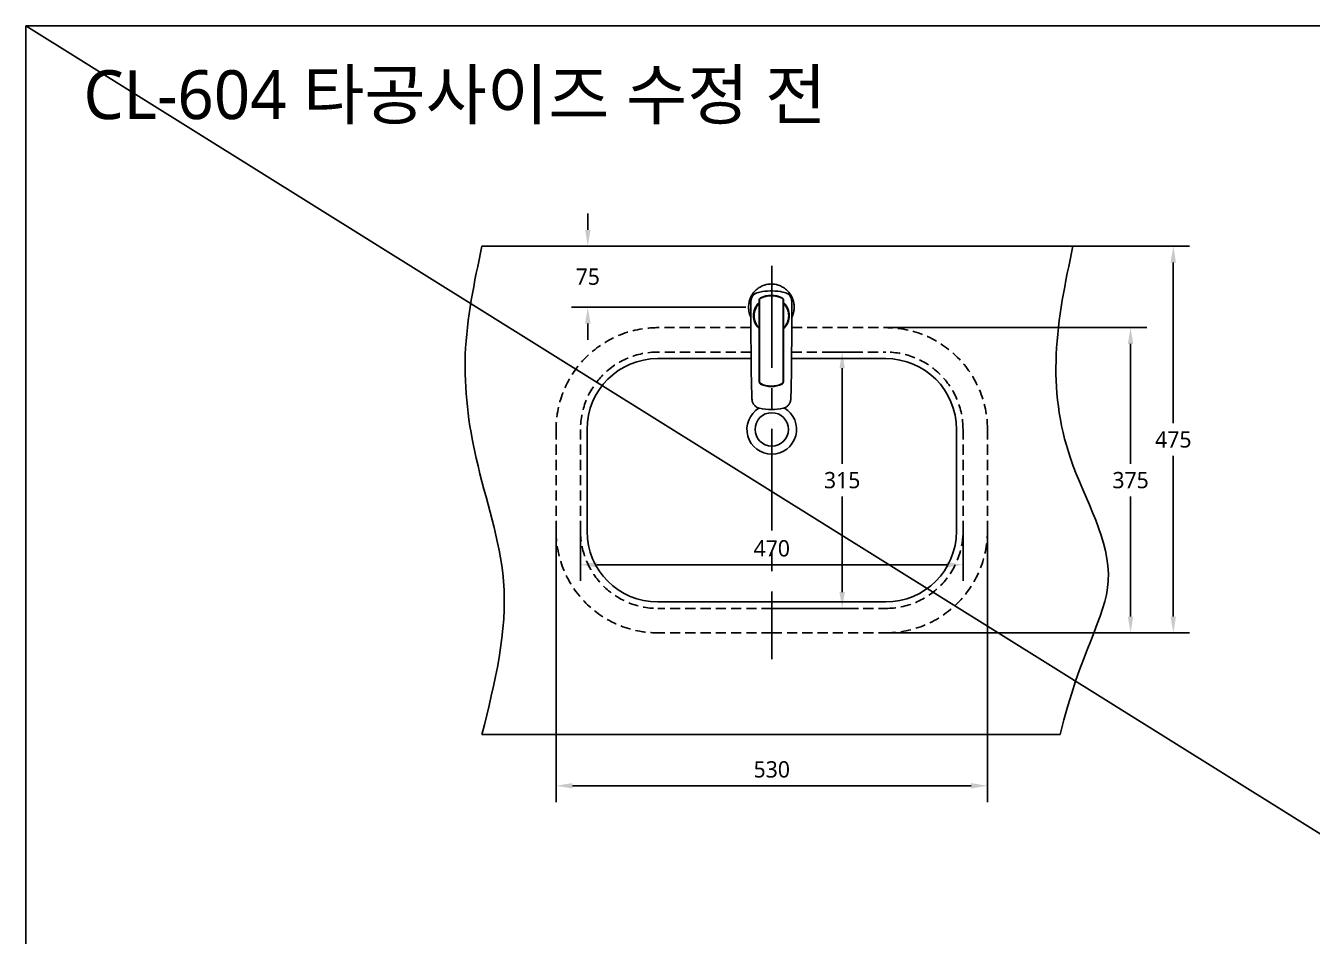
# Model space of a CAD drawing. Extents: x 283 to 7722, y -137 to 2100.
# Drawn here: x 283 to 1864, y 981 to 2100 of the extents above; entities that cross this region are included whole.
import ezdxf

# ---------------------------------------------------------------- set-up
doc = ezdxf.new("R2010")
doc.units = 0
doc.header["$LTSCALE"] = 50
doc.header["$MEASUREMENT"] = 0
doc.linetypes.add('CENTER', pattern=[2, 1.25, -0.25, 0.25, -0.25])
doc.linetypes.add('HIDDEN', pattern=[0.375, 0.25, -0.125])
doc.layers.get('0').update_dxf_attribs({"linetype": 'CONTINUOUS'})
doc.layers.get('DEFPOINTS').update_dxf_attribs({"linetype": 'CONTINUOUS'})
for name, color, linetype in [('1', 1, 'CENTER'), ('2', 2, 'HIDDEN'), ('3', 3, 'CONTINUOUS'), ('5', 5, 'CONTINUOUS'), ('CENTER', 2, 'CENTER'), ('SA-DOOR', 4, 'CONTINUOUS')]:
    doc.layers.add(name, color=color, linetype=linetype)
doc.styles.add('GHS', font='txt.shx', dxfattribs={"bigfont": 'ghs.shx'})
doc.styles.get("Standard").update_dxf_attribs({"font": 'NanumGothic.ttf'})
doc.dimstyles.get("Standard").update_dxf_attribs({"dimtxt": 2.5, "dimasz": 2, "dimexe": 2, "dimexo": 1, "dimgap": 2, "dimtad": 1, "dimdec": 0, "dimlfac": 10, "dimrnd": 1, "dimzin": 0, "dimdsep": 46, "dimtxsty": 'Standard', "dimcen": 0, "dimclrd": 7, "dimclre": 7, "dimclrt": 2, "dimadec": 0, "dimazin": 0, "dimtfac": 1, "dimtdec": 0, "dimtofl": 0, "dimtmove": 0, "dimatfit": 3, "dimfxl": 0, "dimtolj": 1, "dimtzin": 0, "dimarcsym": 0})

# ---------------------------------------------------------------- blocks, each defined once
blk = doc.blocks.new('*D8')
at = {"color": 3, "lineweight": -2}
for p, q in [((973.9, 1849.1), (973.9, 1869.1)), ((1011.1, 1829.1), (953.9, 1829.1)), ((1168.1, 1754.1), (953.9, 1754.1)), ((973.9, 1734.1), (973.9, 1714.1))]:
    blk.add_line(p, q, dxfattribs=at)
at = {"color": 3}
for points in [[(970.6, 1849.1), (977.3, 1849.1), (973.9, 1829.1)], [(970.6, 1734.1), (977.3, 1734.1), (973.9, 1754.1)]]:
    blk.add_solid(points, dxfattribs=at)
at = {"layer": 'DEFPOINTS', "color": 0}
for p in [(973.9, 1829.1), (1011.1, 1829.1), (1168.1, 1754.1)]:
    blk.add_point(p, dxfattribs=at)
at = {"color": 2, "insert": (973.9, 1791.6), "char_height": 20, "attachment_point": 5}
blk.add_mtext('\\A1;75', dxfattribs=at)
blk = doc.blocks.new('*D16')
at = {"color": 3, "lineweight": -2}
for p, q in [((935, 1479.1), (935, 1146.2)), ((1465, 1479.1), (1465, 1146.2)), ((955, 1166.2), (1445, 1166.2))]:
    blk.add_line(p, q, dxfattribs=at)
at = {"color": 3}
for points in [[(955, 1169.5), (955, 1162.8), (935, 1166.2)], [(1445, 1169.5), (1445, 1162.8), (1465, 1166.2)]]:
    blk.add_solid(points, dxfattribs=at)
at = {"layer": 'DEFPOINTS', "color": 0}
for p in [(935, 1479.1), (1465, 1479.1), (1465, 1166.2)]:
    blk.add_point(p, dxfattribs=at)
at = {"color": 2, "insert": (1200, 1186.2), "char_height": 20, "attachment_point": 5}
blk.add_mtext('\\A1;530', dxfattribs=at)
blk = doc.blocks.new('*D17')
at = {"color": 3, "lineweight": -2}
for p, q in [((965, 1479.1), (965, 1417.8)), ((1435, 1479.1), (1435, 1417.8)), ((985, 1437.8), (1415, 1437.8))]:
    blk.add_line(p, q, dxfattribs=at)
at = {"color": 3}
for points in [[(985, 1441.1), (985, 1434.4), (965, 1437.8)], [(1415, 1441.1), (1415, 1434.4), (1435, 1437.8)]]:
    blk.add_solid(points, dxfattribs=at)
at = {"layer": 'DEFPOINTS', "color": 0}
for p in [(965, 1479.1), (1435, 1479.1), (1435, 1437.8)]:
    blk.add_point(p, dxfattribs=at)
at = {"color": 2, "insert": (1200, 1457.8), "char_height": 20, "attachment_point": 5}
blk.add_mtext('\\A1;470', dxfattribs=at)
blk = doc.blocks.new('*D18')
at = {"color": 3, "lineweight": -2}
for p, q in [((1270, 1699.1), (1306.5, 1699.1)), ((1286.5, 1679.1), (1286.5, 1561.6)), ((1286.5, 1404.1), (1286.5, 1521.6)), ((1200, 1384.1), (1306.5, 1384.1))]:
    blk.add_line(p, q, dxfattribs=at)
at = {"color": 3}
for points in [[(1283.2, 1679.1), (1289.8, 1679.1), (1286.5, 1699.1)], [(1283.2, 1404.1), (1289.8, 1404.1), (1286.5, 1384.1)]]:
    blk.add_solid(points, dxfattribs=at)
at = {"layer": 'DEFPOINTS', "color": 0}
for p in [(1270, 1699.1), (1200, 1384.1), (1286.5, 1384.1)]:
    blk.add_point(p, dxfattribs=at)
at = {"color": 2, "insert": (1286.5, 1541.6), "char_height": 20, "attachment_point": 5}
blk.add_mtext('\\A1;315', dxfattribs=at)
blk = doc.blocks.new('*D20')
at = {"color": 3, "lineweight": -2}
for p, q in [((1340, 1729.1), (1660.9, 1729.1)), ((1640.9, 1709.1), (1640.9, 1561.6)), ((1640.9, 1374.1), (1640.9, 1521.6)), ((1340, 1354.1), (1660.9, 1354.1))]:
    blk.add_line(p, q, dxfattribs=at)
at = {"color": 3}
for points in [[(1637.5, 1709.1), (1644.2, 1709.1), (1640.9, 1729.1)], [(1637.5, 1374.1), (1644.2, 1374.1), (1640.9, 1354.1)]]:
    blk.add_solid(points, dxfattribs=at)
at = {"layer": 'DEFPOINTS', "color": 0}
for p in [(1340, 1729.1), (1340, 1354.1), (1640.9, 1354.1)]:
    blk.add_point(p, dxfattribs=at)
at = {"color": 2, "insert": (1640.9, 1541.6), "char_height": 20, "attachment_point": 5}
blk.add_mtext('\\A1;375', dxfattribs=at)
blk = doc.blocks.new('*D23')
at = {"color": 3, "lineweight": -2}
for p, q in [((1570, 1829.1), (1713.4, 1829.1)), ((1693.4, 1809.1), (1693.4, 1611.6)), ((1693.4, 1374.1), (1693.4, 1571.6)), ((1340, 1354.1), (1713.4, 1354.1))]:
    blk.add_line(p, q, dxfattribs=at)
at = {"color": 3}
for points in [[(1690, 1809.1), (1696.7, 1809.1), (1693.4, 1829.1)], [(1690, 1374.1), (1696.7, 1374.1), (1693.4, 1354.1)]]:
    blk.add_solid(points, dxfattribs=at)
at = {"layer": 'DEFPOINTS', "color": 0}
for p in [(1570, 1829.1), (1340, 1354.1), (1693.4, 1354.1)]:
    blk.add_point(p, dxfattribs=at)
at = {"color": 2, "insert": (1693.4, 1591.6), "char_height": 20, "attachment_point": 5}
blk.add_mtext('\\A1;475', dxfattribs=at)

msp = doc.modelspace()

# ---------------------------------------------------------------- linework, layer by layer
for p, q in [((283.25589, 2100), (3867, -137.42071)), ((1174.7151, 1691.07575), (1060, 1691.07575)), ((1224.26271, 1691.07575), (1340, 1691.07575)), ((973, 1604.07575), (973, 1541.57575)), ((1427, 1604.07575), (1427, 1541.57575)), ((973, 1479.07575), (973, 1541.57575)), ((1427, 1479.07575), (1427, 1541.57575)), ((1200, 1392.07575), (1060, 1392.07575)), ((1200, 1392.07575), (1340, 1392.07575))]:
    msp.add_line(p, q)
for centre, start, end in [((1060, 1604.07575), 90, 180), ((1340, 1604.07575), 0, 90), ((1060, 1479.07575), 180, 270), ((1340, 1479.07575), 270, 0)]:
    msp.add_arc(centre, 87, start, end)
at = {"layer": '1', "color": 7, "linetype": 'Continuous'}
for p, q in [((1184.4889, 1762.99155), (1184.4889, 1763.03518)), ((1184.4889, 1662.51015), (1184.4889, 1762.99155)), ((1184.9889, 1762.98282), (1184.9889, 1662.50142)), ((1186.16048, 1765.72462), (1186.16048, 1765.68099)), ((1212.81731, 1765.68099), (1212.81731, 1765.72462)), ((1213.9889, 1662.50142), (1213.9889, 1762.98282)), ((1214.4889, 1763.03518), (1214.4889, 1762.99155)), ((1214.4889, 1762.99155), (1214.4889, 1662.51015)), ((1178.1889, 1744.36976), (1178.1889, 1744.19545)), ((1178.1889, 1744.02114), (1178.1889, 1743.71609)), ((1220.7889, 1744.19545), (1220.7889, 1744.36976)), ((1220.7889, 1743.71609), (1220.7889, 1744.02114))]:
    msp.add_line(p, q, dxfattribs=at)
for centre, major_axis, ratio, start_param, end_param in [((1199.4889, 1744.02114), (-21.3, 0), 0.996195, 5.4937619843, 6.2831853072), ((1199.4889, 1743.71609), (-21.3, 0), 0.996195, 5.4937619843, 6.2831853072), ((1187.4889, 1763.03518), (3, 0), 0.999848, 2.0295203772, 3.1415926536), ((1187.4889, 1762.99155), (-3, 0), 0.999848, 5.1711130308, 6.2831853072), ((1184.9889, 1762.99155), (0.5, 0), 0.017452, 3.1415926536, 4.7123889804), ((1187.4889, 1762.98282), (2.5, 0), 0.999848, 2.0295203772, 3.1415926536), ((1199.4889, 1738.74052), (30.1, 0), 0.999848, 1.1120722764, 2.0295203772), ((1199.4889, 1738.69689), (-30.1, 0), 0.999848, 4.25366493, 5.1711130308), ((1186.38189, 1765.23275), (-0.22138, 0.44832), 0.007728, 0.0156492517, 1.5864455785), ((1199.4889, 1738.68817), (29.6, 0), 0.999848, 1.1120722764, 2.0295203772), ((1212.59591, 1765.23275), (0.22138, 0.44832), 0.007728, 4.6967397287, 6.2675360555), ((1211.4889, 1762.98282), (2.5, 0), 0.999848, 0, 1.1120722764), ((1211.4889, 1763.03518), (3, 0), 0.999848, 0, 1.1120722764), ((1211.4889, 1762.99155), (-3, 0), 0.999848, 3.1415926536, 4.25366493), ((1213.9889, 1762.99155), (0.5, 0), 0.017452, 4.7123889804, 6.2831853072), ((1199.4889, 1743.71609), (-21.3, 0), 0.996195, 2.3520711434, 3.9310159553), ((1199.4889, 1744.02114), (-21.3, 0), 0.996195, 3.1415926325, 3.9116755375), ((1199.4889, 1744.51768), (-21.4, 0), 0.996167, 6.2604087729, 6.2831853072), ((1199.4889, 1744.51768), (-21.4, 0), 0.996167, 0, 0.1433351484), ((1199.4889, 1744.19545), (-21.3, 0), 0.996195, 5.8189168335, 6.2831853072), ((1199.4889, 1744.36976), (-21.3, 0), 0.996195, 6.0155608798, 6.2831853072), ((1199.4889, 1743.71609), (-21.3, 0), 0.996195, 0, 0.7895214891), ((1199.4889, 1744.19545), (-21.3, 0), 0.996195, 3.1415926325, 3.4862842697), ((1199.4889, 1744.36976), (-21.3, 0), 0.996195, 3.1415926325, 3.4531993677), ((1199.4889, 1744.51768), (21.5, 0), 0.996167, 6.0138918981, 6.2831853072), ((1199.4889, 1744.51768), (-21.4, 0), 0.996167, 2.9982575117, 3.2607768367), ((1187.4889, 1662.51015), (-3, 0), 0.999848, 0, 1.1120722764), ((1184.9889, 1662.51015), (0.5, 0), 0.017452, 3.1415926536, 4.7123889804), ((1187.4889, 1662.50142), (2.5, 0), 0.999848, 3.1415926536, 4.25366493), ((1186.38189, 1660.26894), (0.22138, 0.44832), 0.007728, 3.1259434019, 4.6967397287), ((1199.4889, 1686.79607), (29.6, 0), 0.999848, 4.25366493, 5.1711130308), ((1211.4889, 1662.50142), (2.5, 0), 0.999848, 5.1711130308, 6.2831853072), ((1212.59591, 1660.26894), (-0.22138, 0.44832), 0.007728, 1.5864455785, 3.1572419053), ((1211.4889, 1662.51015), (-3, 0), 0.999848, 2.0295203772, 3.1415926536), ((1213.9889, 1662.51015), (0.5, 0), 0.017452, 4.7123889804, 6.2831853072), ((1199.4889, 1686.8048), (-30.1, 0), 0.999848, 1.1120722764, 2.0295203772)]:
    msp.add_ellipse(centre, major_axis=major_axis, ratio=ratio, start_param=start_param, end_param=end_param, dxfattribs=at)
for points, knots in [([(1174.25574, 1741.76436), (1174.19419, 1741.89488), (1173.75327, 1742.84835), (1173.0276, 1744.67297), (1172.38722, 1746.86539), (1171.99934, 1748.65641), (1171.6961, 1750.46846), (1171.38981, 1753.68454), (1171.56753, 1757.4174), (1172.28593, 1761.10187), (1173.36298, 1764.71667), (1175.37521, 1769.03427), (1178.79252, 1773.66973), (1183.09891, 1777.54515), (1187.29183, 1779.98175), (1190.45156, 1781.20529), (1192.30619, 1781.75985), (1195.12926, 1782.44462), (1197.55129, 1782.70231), (1199.4889, 1782.70231)], [0, 0, 0, 0, 0.0079032457, 0.0575080856, 0.1071129256, 0.1319153456, 0.1567177655, 0.2063226055, 0.3055322854, 0.3551371254, 0.4047419654, 0.5039516453, 0.6031613252, 0.7023710051, 0.801580685, 0.851185525, 0.875987945, 0.900790365, 1, 1, 1, 1]), ([(1174.44663, 1761.10853), (1174.48287, 1763.43175), (1175.03231, 1765.73759), (1177.53839, 1769.66118), (1179.46756, 1771.13898), (1181.72002, 1771.77669)], [0, 0, 0, 0, 0.5, 0.5, 1, 1, 1, 1]), ([(1199.40227, 1774.22727), (1198.90515, 1774.22749), (1198.40804, 1774.22199), (1193.68407, 1774.11519), (1189.46661, 1773.6049), (1184.12458, 1772.42023), (1182.91739, 1772.11569), (1181.72002, 1771.77669)], [0, 0, 0, 0, 0.0832697347, 0.0832697347, 0.7914920611, 0.7914920611, 1, 1, 1, 1]), ([(1224.72205, 1741.76435), (1224.78361, 1741.89487), (1225.22453, 1742.84834), (1225.9502, 1744.67296), (1226.59058, 1746.86539), (1226.97846, 1748.6564), (1227.28171, 1750.46845), (1227.58799, 1753.68453), (1227.41027, 1757.4174), (1226.69186, 1761.10186), (1225.61483, 1764.71667), (1223.60259, 1769.03426), (1220.18528, 1773.66972), (1215.8789, 1777.54514), (1211.68597, 1779.98174), (1208.52624, 1781.20529), (1206.67161, 1781.75985), (1203.84853, 1782.44462), (1201.42651, 1782.70231), (1199.4889, 1782.70231)], [0, 0, 0, 0, 0.0079032457, 0.0575080856, 0.1071129256, 0.1319153456, 0.1567177655, 0.2063226055, 0.3055322854, 0.3551371254, 0.4047419654, 0.5039516453, 0.6031613252, 0.7023710051, 0.801580685, 0.851185525, 0.875987945, 0.900790365, 1, 1, 1, 1]), ([(1199.57554, 1774.22727), (1200.07265, 1774.22749), (1200.56977, 1774.22199), (1205.29373, 1774.11519), (1209.5112, 1773.6049), (1214.85323, 1772.42023), (1216.06042, 1772.11569), (1217.25778, 1771.77669)], [0, 0, 0, 0, 0.0832697301, 0.0832697301, 0.7914920601, 0.7914920601, 1, 1, 1, 1]), ([(1217.25778, 1771.77669), (1219.51075, 1771.13883), (1221.45541, 1769.64046), (1223.94073, 1765.74071), (1224.49495, 1763.43066), (1224.53117, 1761.10853)], [0, 0, 0, 0, 0.5, 0.5, 1, 1, 1, 1]), ([(1174.73805, 1696.76444), (1174.69801, 1698.38803), (1174.49403, 1707.2027), (1174.25601, 1723.21666), (1174.22916, 1743.0421), (1174.36179, 1755.672), (1174.44663, 1761.10852)], [0, 0, 0, 0, 0.0757276378, 0.4111013698, 0.7464751018, 1, 1, 1, 1]), ([(1184.46455, 1727.83462), (1184.28423, 1728.0021), (1182.03837, 1730.16207), (1178.66833, 1735.25214), (1176.89919, 1743.84349), (1178.66833, 1752.43484), (1182.03796, 1757.5243), (1184.2832, 1759.68387), (1184.46297, 1759.85088)], [0, 0, 0, 0, 0.0205573878, 0.2602936828, 0.500029981, 0.7397662792, 0.9795025743, 1, 1, 1, 1]), ([(1184.49525, 1759.23311), (1183.08146, 1757.86158), (1179.52326, 1753.32466), (1176.98289, 1743.88729), (1179.35726, 1735.0713), (1182.32936, 1730.91514), (1183.21115, 1729.89771)], [0, 0, 0, 0, 0.1822338912, 0.5288018467, 0.8753698073, 1, 1, 1, 1]), ([(1214.39068, 1728.44435), (1214.61781, 1728.66263), (1218.64752, 1732.71737), (1222.76228, 1742.94669), (1219.15504, 1753.99427), (1215.42847, 1758.31018), (1214.51845, 1759.19445)], [0, 0, 0, 0, 0.0276047619, 0.5005743768, 0.8884228338, 1, 1, 1, 1]), ([(1214.51484, 1759.85088), (1214.6946, 1759.68388), (1216.93984, 1757.5243), (1220.30947, 1752.43484), (1222.07861, 1743.84349), (1220.30947, 1735.25214), (1216.93944, 1730.16207), (1214.69357, 1728.0021), (1214.51326, 1727.83462)], [0, 0, 0, 0, 0.020497447, 0.260233742, 0.4999700402, 0.7397063384, 0.9794426335, 1, 1, 1, 1]), ([(1224.53117, 1761.10852), (1224.616, 1755.672), (1224.74863, 1743.0421), (1224.72179, 1723.21666), (1224.48377, 1707.2027), (1224.27979, 1698.38803), (1224.23975, 1696.76444)], [0, 0, 0, 0, 0.2535248982, 0.5888986302, 0.9242723622, 1, 1, 1, 1]), ([(1174.6319, 1684.67446), (1174.62203, 1685.68203), (1174.63785, 1687.69735), (1174.68548, 1689.71202), (1174.72938, 1691.72678), (1174.76954, 1693.74164), (1174.7629, 1695.75713), (1174.73805, 1696.76444)], [0, 0, 0, 0, 0.25, 0.5, 0.5, 0.75, 1, 1, 1, 1]), ([(1224.23975, 1696.76444), (1224.2149, 1695.75713), (1224.20826, 1693.74164), (1224.24843, 1691.72678), (1224.29233, 1689.71202), (1224.33996, 1687.69735), (1224.35577, 1685.68203), (1224.3459, 1684.67446)], [0, 0, 0, 0, 0.25, 0.5, 0.5, 0.75, 1, 1, 1, 1]), ([(1175.63803, 1641.50601), (1175.4229, 1647.34736), (1175.01453, 1660.37856), (1174.73978, 1674.77097), (1174.64518, 1683.31837), (1174.6319, 1684.67446)], [0, 0, 0, 0, 0.4061200197, 0.9057784797, 1, 1, 1, 1]), ([(1224.3459, 1684.67446), (1224.33262, 1683.31837), (1224.23803, 1674.77097), (1223.96326, 1660.37856), (1223.55491, 1647.34736), (1223.33977, 1641.50601)], [0, 0, 0, 0, 0.0942215203, 0.5938799803, 1, 1, 1, 1]), ([(1184.95174, 1629.9741), (1184.62702, 1630.04722), (1183.98383, 1630.22104), (1182.73222, 1630.67766), (1181.25095, 1631.44757), (1179.65794, 1632.65993), (1178.29034, 1634.11959), (1177.1793, 1635.78105), (1176.34824, 1637.59742), (1175.81403, 1639.52116), (1175.66245, 1640.84313), (1175.63804, 1641.50596)], [0, 0, 0, 0, 0.0624998655, 0.1250000708, 0.2500004815, 0.3750008921, 0.5000013027, 0.6250017134, 0.750002124, 0.8750025346, 1, 1, 1, 1]), ([(1223.33977, 1641.50598), (1223.31535, 1640.84315), (1223.16378, 1639.52117), (1222.62956, 1637.59742), (1221.79851, 1635.78105), (1220.68747, 1634.11959), (1219.31986, 1632.65993), (1217.72684, 1631.44757), (1216.24558, 1630.67766), (1214.99397, 1630.22104), (1214.35078, 1630.04722), (1214.02606, 1629.9741)], [0, 0, 0, 0, 0.1249984036, 0.2499986802, 0.3749989568, 0.4999992334, 0.62499951, 0.7499997866, 0.8750000632, 0.9375002015, 1, 1, 1, 1])]:
    msp.add_open_spline(points, degree=3, knots=knots, dxfattribs=at)
for points in [[(1199.4889, 1628.35373), (1194.58251, 1628.35373), (1189.73711, 1628.8967), (1184.95174, 1629.9741)], [(1214.02606, 1629.9741), (1209.24068, 1628.8967), (1204.39529, 1628.35373), (1199.4889, 1628.35373)]]:
    msp.add_open_spline(points, degree=3, dxfattribs=at)
at = {"layer": '2'}
for p, q in [((1174.26784, 1729.07575), (1060, 1729.07575)), ((1224.70997, 1729.07575), (1340, 1729.07575)), ((1174.68271, 1699.07575), (1060, 1699.07575)), ((1224.29508, 1699.07575), (1340, 1699.07575)), ((935, 1604.07575), (935, 1541.57575)), ((965, 1604.07575), (965, 1541.57575)), ((1435, 1604.07575), (1435, 1541.57575)), ((1465, 1604.07575), (1465, 1541.57575)), ((935, 1479.07575), (935, 1541.57575)), ((965, 1479.07575), (965, 1541.57575)), ((1435, 1479.07575), (1435, 1541.57575)), ((1465, 1479.07575), (1465, 1541.57575)), ((1200, 1384.07575), (1060, 1384.07575)), ((1200, 1384.07575), (1340, 1384.07575)), ((1200, 1354.07575), (1060, 1354.07575)), ((1200, 1354.07575), (1340, 1354.07575))]:
    msp.add_line(p, q, dxfattribs=at)
for centre, radius, start, end in [((1060, 1604.07575), 125, 90, 180), ((1340, 1604.07575), 125, 0, 90), ((1060, 1604.07575), 95, 90, 180), ((1340, 1604.07575), 95, 0, 90), ((1060, 1479.07575), 125, 180, 270), ((1060, 1479.07575), 95, 180, 270), ((1340, 1479.07575), 95, 270, 0), ((1340, 1479.07575), 125, 270, 0)]:
    msp.add_arc(centre, radius, start, end, dxfattribs=at)
at = {"layer": '3', "color": 7}
for radius, start, end in [(30.5, 121.18700236, 270), (30.5, 270, 59.60692586), (20.5, 90, 270), (20.5, 270, 90)]:
    msp.add_arc((1200, 1604.07575), radius, start, end, dxfattribs=at)
at = {"layer": '5'}
for p, q in [((843.86365, 1829.14283), (1570, 1829.14283)), ((843.86365, 1229.14283), (1554.30618, 1229.14283))]:
    msp.add_line(p, q, dxfattribs=at)
msp.add_spline([(843.86365, 1829.14283), (823.40511, 1695.91439), (836.81359, 1568.5848), (870.33481, 1417.79976), (843.86365, 1229.14283)], degree=3, dxfattribs=at)
msp.add_open_spline([(1570, 1829.14283), (1560.74071, 1784.82617), (1542.68625, 1698.41426), (1558.20415, 1559.5356), (1645.78791, 1420.37092), (1578.59117, 1329.82705), (1554.30618, 1229.14283)], degree=3, knots=[0, 0, 0, 0, 13.4790096988, 26.2823736359, 41.7289914298, 55.8471450246, 55.8471450246, 55.8471450246, 55.8471450246], dxfattribs=at)
at = {"layer": 'CENTER', "color": 1, "linetype": 'CENTER', "ltscale": 2}
msp.add_line((1200, 1804.88885), (1200, 1321.605), dxfattribs=at)
at = {"layer": 'SA-DOOR', "color": 7}
msp.add_lwpolyline([(283.25589, 2100), (3867, 2100), (3867, -137.42071), (283.25589, -137.42071)], close=True, dxfattribs=at)

# ---------------------------------------------------------------- texts
at = {"insert": (354.17596, 2045.27793), "char_height": 60, "width": 1075.4618718, "attachment_point": 1, "style": 'GHS'}
msp.add_mtext('{\\fNanumGothic|b0|i0|c0|p50;CL-604\\fNanumGothic|b0|i0|c129|p50; 타공사이즈 수정 전}', dxfattribs=at)

# ---------------------------------------------------------------- dimensions: what is measured, and where the dimension line sits
dim = msp.add_linear_dim(base=(973.92068, 1829.14283), p1=(1168.05176, 1754.14283), p2=(1011.11036, 1829.14283), angle=90, dimstyle='Standard', override={"dimtxt": 20, "dimasz": 20, "dimexe": 20, "dimexo": 0, "dimgap": 10, "dimtih": 1, "dimtoh": 1, "dimdec": 4, "dimlfac": 1, "dimzin": 8, "dimclrd": 3, "dimclre": 3, "dimtdec": 4, "dimarcsym": 1})
dim.commit()
dim.dimension.update_dxf_attribs({"geometry": '*D8', "text_midpoint": (973.92068, 1791.64283), "dimtype": 160})
for base, p1, p2, picture, middle in [((1693.35681, 1354.07575), (1570, 1829.14283), (1340, 1354.07575), '*D23', (1693.35681, 1591.60929)), ((1640.85863, 1354.07575), (1340, 1729.07575), (1340, 1354.07575), '*D20', (1640.85863, 1541.57575)), ((1286.49586, 1384.07575), (1270, 1699.07575), (1200, 1384.07575), '*D18', (1286.49586, 1541.57575))]:
    dim = msp.add_linear_dim(base=base, p1=p1, p2=p2, angle=90, dimstyle='Standard', override={"dimtxt": 20, "dimasz": 20, "dimexe": 20, "dimexo": 0, "dimgap": 10, "dimtih": 1, "dimtoh": 1, "dimdec": 4, "dimlfac": 1, "dimzin": 8, "dimclrd": 3, "dimclre": 3, "dimtdec": 4, "dimarcsym": 1})
    dim.commit()
    dim.dimension.update_dxf_attribs({"geometry": picture, "text_midpoint": middle})
for base, p1, p2, picture, middle in [((1465, 1166.16421), (935, 1479.07575), (1465, 1479.07575), '*D16', (1200, 1186.16421)), ((1435, 1437.78092), (965, 1479.07575), (1435, 1479.07575), '*D17', (1200, 1457.78092))]:
    dim = msp.add_linear_dim(base=base, p1=p1, p2=p2, dimstyle='Standard', override={"dimtxt": 20, "dimasz": 20, "dimexe": 20, "dimexo": 0, "dimgap": 10, "dimdec": 4, "dimlfac": 1, "dimzin": 8, "dimclrd": 3, "dimclre": 3, "dimtdec": 4, "dimarcsym": 1})
    dim.commit()
    dim.dimension.update_dxf_attribs({"geometry": picture, "text_midpoint": middle})

doc.saveas('drawing.dxf')
